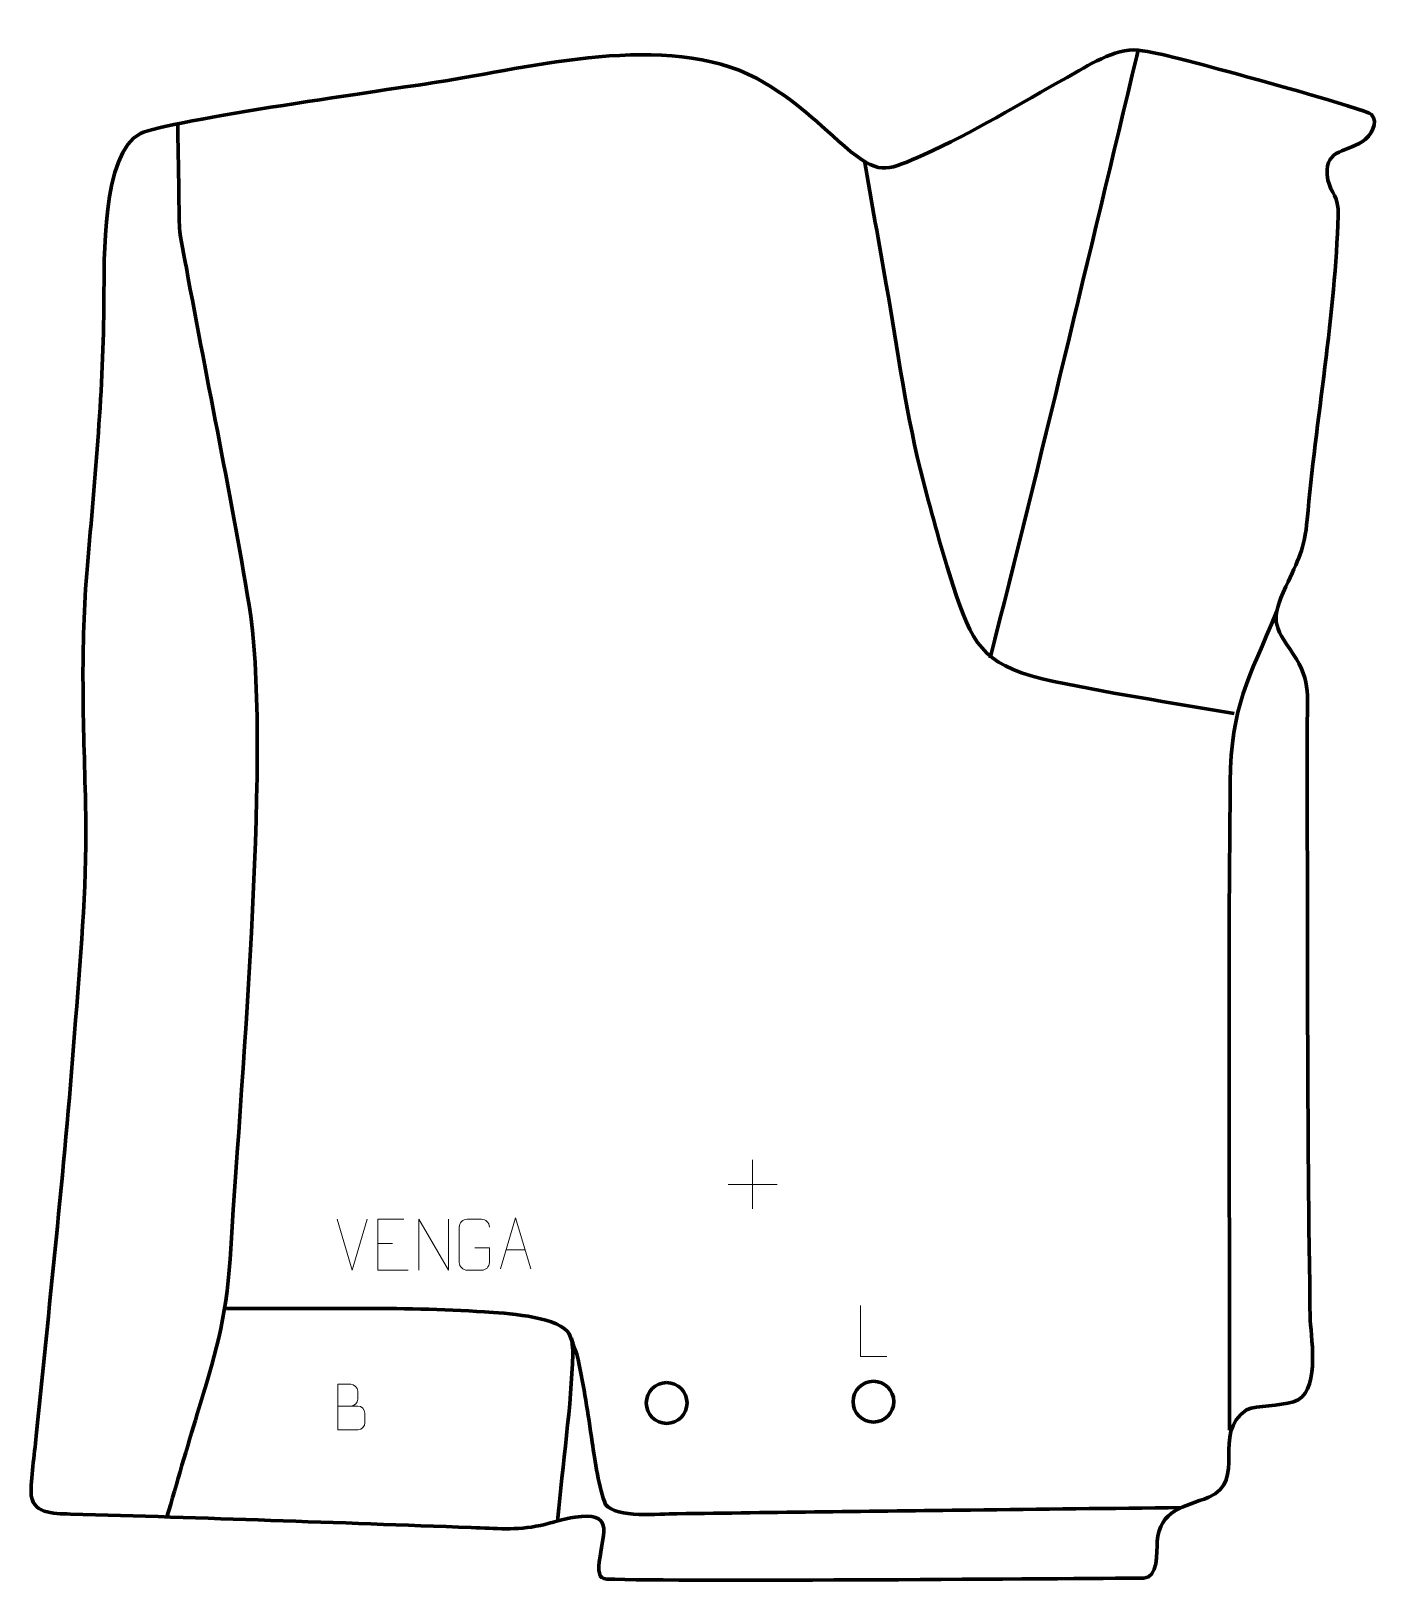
# Model space of a CAD drawing. Header units: millimetres. Extents: x -599 to 63, y 52 to 813.
import ezdxf

# ---------------------------------------------------------------- set-up
doc = ezdxf.new("R2010")
doc.units = ezdxf.units.MM
doc.header["$MEASUREMENT"] = 0
doc.layers.add('layer 2', color=7, linetype='Continuous')
doc.layers.add('layer 3', color=7, linetype='Continuous')

msp = doc.modelspace()

# ---------------------------------------------------------------- linework, layer by layer
at = {"layer": 'layer 2', "color": 142, "lineweight": 200}
for centre in [(-286.6691, 139.9982), (-185.2015, 140.6597)]:
    msp.add_ellipse(centre, major_axis=(0, 10), ratio=1, dxfattribs=at)
at = {"layer": 'layer 2', "color": 142, "lineweight": 158}
for points, knots in [([(-127.9474, 505.4307), (-102.8806, 603.6533), (-79.6022, 702.3051), (-55.967, 800.8777), (-55.967, 800.8777), (-55.967, 800.8777), (-55.2673, 803.7943), (-55.2673, 803.7943)], [0, 0, 0, 0, 0.33333333, 0.33333333, 0.33333333, 0.33333333, 1, 1, 1, 1]), ([(-526.6324, 767.6404), (-526.6324, 767.6404), (-525.7876, 719.5024), (-525.7876, 716.592), (-525.7876, 716.592), (-525.4555, 711.8038), (-523.2861, 702.0013), (-522.3815, 697.0072), (-522.3815, 697.0072), (-512.0399, 640.1926), (-499.895, 582.9948), (-490.6984, 526.0912), (-490.6984, 526.0912), (-481.1512, 453.2402), (-496.186, 290.052), (-500.915, 210.5102), (-500.915, 210.5102), (-502.699, 181.1518), (-508.6066, 162.4161), (-517.0118, 134.7522), (-517.0118, 134.7522), (-522.0997, 117.959), (-526.9697, 100.9593), (-531.8857, 84.1039)], [0, 0, 0, 0, 0.14285714, 0.14285714, 0.14285714, 0.14285714, 0.28571429, 0.28571429, 0.28571429, 0.28571429, 0.42857143, 0.42857143, 0.42857143, 0.42857143, 0.57142857, 0.57142857, 0.57142857, 0.57142857, 0.71428571, 0.71428571, 0.71428571, 0.71428571, 1, 1, 1, 1]), ([(-8.1289, 478.2682), (-39.615, 483.7439), (-71.2429, 488.4137), (-102.4608, 495.3237), (-102.4608, 495.3237), (-132.0638, 502.6552), (-136.835, 513.0853), (-146.084, 540.9156), (-146.084, 540.9156), (-151.5167, 557.2627), (-156.3621, 575.8103), (-160.8158, 592.5614), (-160.8158, 592.5614), (-168.8707, 623.2103), (-173.3709, 657.2867), (-178.9069, 688.7263), (-178.9069, 688.7263), (-182.4799, 709.0176), (-186.0541, 729.3086), (-189.6336, 749.5988)], [0, 0, 0, 0, 0.16666667, 0.16666667, 0.16666667, 0.16666667, 0.33333333, 0.33333333, 0.33333333, 0.33333333, 0.5, 0.5, 0.5, 0.5, 0.66666667, 0.66666667, 0.66666667, 0.66666667, 1, 1, 1, 1]), ([(-10.378, 126.6368), (-10.351, 232.6315), (-11.222, 338.7408), (-10.1015, 444.7203), (-10.1015, 444.7203), (-9.7032, 482.3929), (-1.0796, 494.9856), (12.6726, 528.1799), (12.6726, 528.1799), (12.5796, 527.9565), (12.6588, 528.1472), (12.6785, 528.1949)], [0, 0, 0, 0, 0.25, 0.25, 0.25, 0.25, 0.5, 0.5, 0.5, 0.5, 1, 1, 1, 1]), ([(-502.6619, 186.397), (-461.1087, 186.0095), (-417.2927, 187.45), (-376.0398, 184.7059), (-376.0398, 184.7059), (-365.9931, 184.0376), (-342.455, 182.7775), (-335.4728, 175.1789), (-335.4728, 175.1789), (-333.2942, 172.808), (-332.6932, 168.6223), (-332.7894, 163.9471), (-332.7894, 163.9471), (-333.2925, 139.5195), (-337.9188, 108.6676), (-340.0006, 83.6113), (-340.0006, 83.6113), (-340.0006, 83.6113), (-340.1251, 82.113), (-340.1251, 82.113)], [0, 0, 0, 0, 0.16666667, 0.16666667, 0.16666667, 0.16666667, 0.33333333, 0.33333333, 0.33333333, 0.33333333, 0.5, 0.5, 0.5, 0.5, 0.66666667, 0.66666667, 0.66666667, 0.66666667, 1, 1, 1, 1]), ([(-333.4259, 171.77), (-332.4784, 167.8795), (-330.8445, 164.9671), (-330.068, 161.2954), (-330.068, 161.2954), (-327.1954, 147.7116), (-325.3209, 135.2037), (-323.1742, 120.6656), (-323.1742, 120.6656), (-321.9344, 112.2692), (-319.8528, 97.7857), (-316.6137, 90.1977), (-316.6137, 90.1977), (-311.4183, 83.4047), (-290.109, 85.5765), (-281.6564, 85.6808), (-281.6564, 85.6808), (-233.6231, 86.2736), (-185.588, 86.9431), (-137.5551, 87.492), (-137.5551, 87.492), (-103.0569, 87.8847), (-68.5587, 88.2797), (-34.0605, 88.6737)], [0, 0, 0, 0, 0.14285714, 0.14285714, 0.14285714, 0.14285714, 0.28571429, 0.28571429, 0.28571429, 0.28571429, 0.42857143, 0.42857143, 0.42857143, 0.42857143, 0.57142857, 0.57142857, 0.57142857, 0.57142857, 0.71428571, 0.71428571, 0.71428571, 0.71428571, 1, 1, 1, 1])]:
    msp.add_open_spline(points, degree=3, knots=knots, dxfattribs=at)
at = {"layer": 'layer 2', "color": 250, "lineweight": 9}
for points in [[(-244.4694, 259.2678), (-244.4694, 259.2678), (-244.4694, 235.2899), (-244.4694, 235.2899)], [(-256.4583, 247.2788), (-256.4583, 247.2788), (-232.4804, 247.2788), (-232.4804, 247.2788)], [(-441.0219, 205.1688), (-441.0219, 205.1688), (-448.3437, 230.1224), (-448.3437, 230.1224)], [(-433.7, 230.1224), (-433.7, 230.1224), (-441.0218, 205.1688), (-441.0218, 205.1688)], [(-428.4548, 218.2427), (-428.4548, 218.2427), (-421.2867, 218.2427), (-421.2867, 218.2427)], [(-365.5149, 215.1546), (-365.5149, 215.1546), (-356.0192, 215.1546), (-356.0192, 215.1546)]]:
    msp.add_open_spline(points, degree=3, dxfattribs=at)
for points, knots in [([(-415.5809, 230.1224), (-415.5809, 230.1224), (-428.4548, 230.1224), (-428.4548, 230.1224), (-428.4548, 230.1224), (-428.4548, 230.1224), (-428.4548, 205.1688), (-428.4548, 205.1688), (-428.4548, 205.1688), (-428.4548, 205.1688), (-413.589, 205.1688), (-413.589, 205.1688)], [0, 0, 0, 0, 0.25, 0.25, 0.25, 0.25, 0.5, 0.5, 0.5, 0.5, 1, 1, 1, 1]), ([(-408.3493, 205.1689), (-408.3493, 205.1689), (-408.3493, 230.1224), (-408.3493, 230.1224), (-408.3493, 230.1224), (-408.3493, 230.1224), (-393.6945, 205.1689), (-393.6945, 205.1689), (-393.6945, 205.1689), (-393.6945, 205.1689), (-393.6945, 230.1224), (-393.6945, 230.1224)], [0, 0, 0, 0, 0.25, 0.25, 0.25, 0.25, 0.5, 0.5, 0.5, 0.5, 1, 1, 1, 1]), ([(-380.767, 216.1546), (-380.767, 216.1546), (-373.5989, 216.1546), (-373.5989, 216.1546), (-373.5989, 216.1546), (-373.5989, 216.1546), (-373.5989, 208.9865), (-373.5989, 208.9865), (-373.5989, 208.9865), (-373.7386, 206.6631), (-375.4158, 205.1835), (-377.5636, 205.1727), (-377.5636, 205.1727), (-379.8954, 205.1731), (-382.2274, 205.1731), (-384.5589, 205.1727), (-384.5589, 205.1727), (-386.4838, 205.0673), (-388.456, 206.9518), (-388.4448, 208.9691), (-388.4448, 208.9691), (-388.4444, 214.7392), (-388.4444, 220.5089), (-388.4448, 226.2782), (-388.4448, 226.2782), (-388.4406, 228.4163), (-386.6938, 230.1355), (-384.5415, 230.1221), (-384.5415, 230.1221), (-382.2158, 230.1221), (-379.8897, 230.1221), (-377.5636, 230.1221), (-377.5636, 230.1221), (-375.6169, 230.1575), (-373.6255, 228.666), (-373.5989, 226.2283)], [0, 0, 0, 0, 0.1, 0.1, 0.1, 0.1, 0.2, 0.2, 0.2, 0.2, 0.3, 0.3, 0.3, 0.3, 0.4, 0.4, 0.4, 0.4, 0.5, 0.5, 0.5, 0.5, 0.6, 0.6, 0.6, 0.6, 0.7, 0.7, 0.7, 0.7, 0.8, 0.8, 0.8, 0.8, 1, 1, 1, 1]), ([(-368.2375, 205.9052), (-368.2375, 205.9052), (-360.8665, 230.8587), (-360.8665, 230.8587), (-360.8665, 230.8587), (-360.8665, 230.8587), (-353.2966, 205.9052), (-353.2966, 205.9052)], [0, 0, 0, 0, 0.33333333, 0.33333333, 0.33333333, 0.33333333, 1, 1, 1, 1]), ([(-178.6035, 162.8353), (-178.6035, 162.8353), (-191.5526, 162.8353), (-191.5526, 162.8353), (-191.5526, 162.8353), (-191.5526, 162.8353), (-191.5526, 187.7889), (-191.5526, 187.7889)], [0, 0, 0, 0, 0.33333333, 0.33333333, 0.33333333, 0.33333333, 1, 1, 1, 1]), ([(-448.0218, 138.4825), (-444.7628, 138.4829), (-441.5034, 138.4829), (-438.2437, 138.4825), (-438.2437, 138.4825), (-436.4744, 138.467), (-434.7515, 136.912), (-434.7515, 135.0762), (-434.7515, 135.0762), (-434.7518, 134.0654), (-434.7518, 131.3341), (-434.7515, 130.323), (-434.7515, 130.323), (-434.7356, 128.6589), (-436.1169, 126.8551), (-438.1963, 126.8703), (-438.1963, 126.8703), (-441.4563, 126.8706), (-444.716, 126.8706), (-447.9753, 126.8703), (-447.9753, 126.8703), (-447.9753, 134.3207), (-447.9753, 141.7708), (-447.9753, 149.2206), (-447.9753, 149.2206), (-445.8492, 149.2206), (-443.7228, 149.2206), (-441.5963, 149.2206), (-441.5963, 149.2206), (-440.0908, 149.2364), (-438.2128, 147.5252), (-438.1969, 145.7675), (-438.1969, 145.7675), (-438.1973, 143.9169), (-438.1973, 143.7862), (-438.1969, 141.9353), (-438.1969, 141.9353), (-438.1815, 140.0847), (-439.8424, 138.467), (-441.6428, 138.4825)], [0, 0, 0, 0, 0.09090909, 0.09090909, 0.09090909, 0.09090909, 0.18181818, 0.18181818, 0.18181818, 0.18181818, 0.27272727, 0.27272727, 0.27272727, 0.27272727, 0.36363636, 0.36363636, 0.36363636, 0.36363636, 0.45454545, 0.45454545, 0.45454545, 0.45454545, 0.54545455, 0.54545455, 0.54545455, 0.54545455, 0.63636364, 0.63636364, 0.63636364, 0.63636364, 0.72727273, 0.72727273, 0.72727273, 0.72727273, 0.81818182, 0.81818182, 0.81818182, 0.81818182, 1, 1, 1, 1])]:
    msp.add_open_spline(points, degree=3, knots=knots, dxfattribs=at)
at = {"layer": 'layer 3', "color": 242, "lineweight": 158}
msp.add_open_spline([(-399.5562, 787.9698), (-352.5101, 795.4775), (-286.8481, 813.1382), (-242.5964, 789.9953), (-242.5964, 789.9953), (-222.1864, 778.6135), (-213.2913, 768.4453), (-196.2375, 753.9131), (-196.2375, 753.9131), (-181.272, 741.8095), (-177.4844, 745.2726), (-160.582, 752.4195), (-160.582, 752.4195), (-136.6508, 763.0608), (-113.1142, 777.6669), (-90.0811, 790.4038), (-90.0811, 790.4038), (-80.2394, 795.8826), (-66.833, 804.8983), (-55.2673, 803.7943), (-55.2673, 803.7943), (-43.9186, 802.302), (-27.1825, 797.4748), (-15.9248, 794.4808), (-15.9248, 794.4808), (-8.4721, 792.4989), (56.6733, 774.8168), (59.2525, 772.1537), (59.2525, 772.1537), (62.9019, 768.3854), (58.8953, 761.5378), (54.8495, 758.9654), (54.8495, 758.9654), (45.6141, 753.0932), (35.3261, 755.2535), (37.8512, 740.0349), (37.8512, 740.0349), (39.4538, 732.7885), (43.1514, 732.7288), (42.8664, 722.4191), (42.8664, 722.4191), (41.5844, 676.0276), (31.8577, 620.9992), (27.6605, 573.4265), (27.6605, 573.4265), (26.3932, 559.062), (23.2111, 553.5709), (17.159, 540.5203), (17.159, 540.5203), (9.6738, 524.095), (11.056, 521.6975), (20.8273, 507.3955), (20.8273, 507.3955), (29.9266, 494.0771), (27.624, 485.0355), (27.6542, 469.8332), (27.6542, 469.8332), (27.8754, 373.4691), (27.5327, 276.7817), (29.1928, 180.452), (29.1928, 180.452), (29.8115, 170.0906), (34.0559, 144.5221), (21.0262, 140.4984), (21.0262, 140.4984), (13.7161, 138.4823), (3.3377, 138.914), (-2.0337, 136.6617), (-2.0337, 136.6617), (-19.8488, 124.7038), (-1.3713, 102.2147), (-20.6139, 93.7375), (-20.6139, 93.7375), (-32.5983, 89.0867), (-44.9285, 87.3637), (-45.9028, 72.1085), (-45.9028, 72.1085), (-46.24, 66.8277), (-45.4169, 54.1196), (-52.4741, 54.0888), (-52.4741, 54.0888), (-88.2716, 53.9324), (-278.1836, 52.1859), (-316.0789, 53.6306), (-316.0789, 53.6306), (-320.2697, 53.7904), (-320.4576, 57.2753), (-319.3692, 64.7291), (-319.3692, 64.7291), (-317.6492, 76.508), (-312.8496, 86.8288), (-331.6445, 83.9731), (-331.6445, 83.9731), (-337.4869, 83.0854), (-342.8383, 81.2361), (-348.5313, 79.9261), (-348.5313, 79.9261), (-360.8418, 77.3748), (-370.2896, 78.4511), (-382.6401, 78.9202), (-382.6401, 78.9202), (-448.2509, 81.2704), (-513.6638, 83.6966), (-579.3027, 85.5144), (-579.3027, 85.5144), (-587.8528, 85.7512), (-598.5139, 85.5709), (-598.6066, 96.3314), (-598.6066, 96.3314), (-598.4975, 104.8991), (-596.7293, 116.5637), (-595.8572, 125.485), (-595.8572, 125.485), (-589.1366, 193.1304), (-581.809, 259.9664), (-576.7046, 327.8206), (-576.7046, 327.8206), (-573.9596, 364.3094), (-570.8623, 396.9647), (-571.8155, 433.8186), (-571.8155, 433.8186), (-572.8897, 474.2656), (-574.4408, 510.2247), (-570.9396, 550.8449), (-570.9396, 550.8449), (-567.1294, 595.0343), (-563.0389, 637.1541), (-562.8031, 681.6549), (-562.8031, 681.6549), (-562.7232, 700.3361), (-563.8239, 753.5809), (-544.9356, 762.8318), (-544.9356, 762.8318), (-531.7596, 769.285), (-419.8346, 784.8622), (-399.5562, 787.9698)], degree=3, knots=[0, 0, 0, 0, 0.02857143, 0.02857143, 0.02857143, 0.02857143, 0.05714286, 0.05714286, 0.05714286, 0.05714286, 0.08571429, 0.08571429, 0.08571429, 0.08571429, 0.11428571, 0.11428571, 0.11428571, 0.11428571, 0.14285714, 0.14285714, 0.14285714, 0.14285714, 0.17142857, 0.17142857, 0.17142857, 0.17142857, 0.2, 0.2, 0.2, 0.2, 0.22857143, 0.22857143, 0.22857143, 0.22857143, 0.25714286, 0.25714286, 0.25714286, 0.25714286, 0.28571429, 0.28571429, 0.28571429, 0.28571429, 0.31428571, 0.31428571, 0.31428571, 0.31428571, 0.34285714, 0.34285714, 0.34285714, 0.34285714, 0.37142857, 0.37142857, 0.37142857, 0.37142857, 0.4, 0.4, 0.4, 0.4, 0.42857143, 0.42857143, 0.42857143, 0.42857143, 0.45714286, 0.45714286, 0.45714286, 0.45714286, 0.48571429, 0.48571429, 0.48571429, 0.48571429, 0.51428571, 0.51428571, 0.51428571, 0.51428571, 0.54285714, 0.54285714, 0.54285714, 0.54285714, 0.57142857, 0.57142857, 0.57142857, 0.57142857, 0.6, 0.6, 0.6, 0.6, 0.62857143, 0.62857143, 0.62857143, 0.62857143, 0.65714286, 0.65714286, 0.65714286, 0.65714286, 0.68571429, 0.68571429, 0.68571429, 0.68571429, 0.71428571, 0.71428571, 0.71428571, 0.71428571, 0.74285714, 0.74285714, 0.74285714, 0.74285714, 0.77142857, 0.77142857, 0.77142857, 0.77142857, 0.8, 0.8, 0.8, 0.8, 0.82857143, 0.82857143, 0.82857143, 0.82857143, 0.85714286, 0.85714286, 0.85714286, 0.85714286, 0.88571429, 0.88571429, 0.88571429, 0.88571429, 0.91428571, 0.91428571, 0.91428571, 0.91428571, 0.94285714, 0.94285714, 0.94285714, 0.94285714, 1, 1, 1, 1], dxfattribs=at)

doc.saveas('drawing.dxf')
